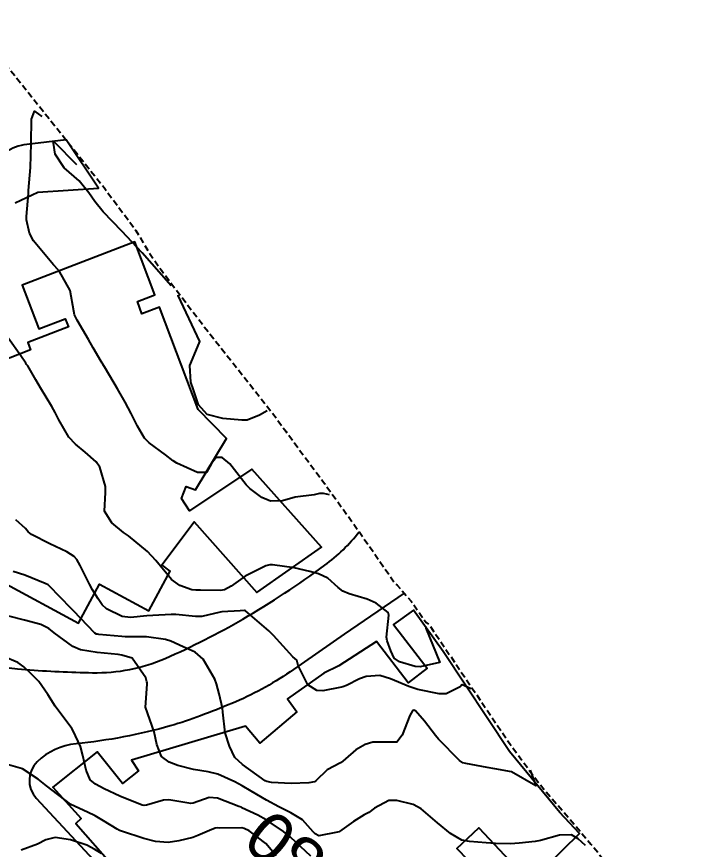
# Model space of a CAD drawing. Header units: metres. Extents: x 318500 to 325275, y 7408834 to 7428799.
# Drawn here: x 321253.7 to 321309.6, y 7409614.1 to 7409682.2 of the extents above; entities that cross this region are included whole.
import ezdxf
from ezdxf.enums import TextEntityAlignment as Align

# ---------------------------------------------------------------- set-up
doc = ezdxf.new("R2010")
doc.units = ezdxf.units.M
doc.header["$MEASUREMENT"] = 0
doc.linetypes.add('DASHED', pattern=[0.75, 0.5, -0.25])
for name, color, linetype in [('Cotas', 45, 'Continuous'), ('Curvas de Nivel 1m', 11, 'Continuous'), ('Curvas de Nivel 5m', 15, 'Continuous'), ('Edificações', 30, 'Continuous'), ('Vias Primárias', 230, 'Continuous')]:
    doc.layers.add(name, color=color, linetype=linetype)
doc.layers.add('Área', color=255, linetype='DASHED', plot=False)
doc.styles.add('ARIAL', font='arial.ttf')

msp = doc.modelspace()

# ---------------------------------------------------------------- linework, layer by layer
at = {"layer": 'Curvas de Nivel 1m', "flags": 128}
for points, elevation in [([(321266.39, 7409660.16), (321264.013, 7409662.863), (321262.346, 7409664.648), (321260.825, 7409666.211), (321260.137, 7409667.074), (321259.656, 7409667.778), (321258.854, 7409668.748), (321257.629, 7409669.809), (321256.887, 7409670.934), (321256.746, 7409671.822), (321256.739, 7409671.985), (321256.814, 7409671.953), (321258.64, 7409670.1)], 786), ([(321274.22, 7409649.96), (321273.604, 7409649.585), (321272.596, 7409649.177), (321272.165, 7409649.176), (321270.597, 7409649.31), (321269.325, 7409649.643), (321268.612, 7409650.449), (321268.211, 7409651.656), (321268.001, 7409652.298), (321267.907, 7409653.661), (321268.678, 7409655.485), (321268.714, 7409655.615), (321266.941, 7409659.369), (321266.94, 7409659.41)], 786), ([(321287.2, 7409632.29), (321287.199, 7409632.162), (321288.349, 7409629.381), (321288.34, 7409629.363), (321286.739, 7409629.001), (321286.334, 7409629.028), (321285.066, 7409629.429), (321284.626, 7409629.719), (321284.349, 7409630.333), (321284.045, 7409631.133), (321283.984, 7409631.446), (321284.19, 7409633.246), (321284.14, 7409633.444), (321283.157, 7409634.214), (321282.406, 7409634.535), (321280.927, 7409634.97), (321280.416, 7409635.199), (321280.043, 7409635.496), (321279.189, 7409636.27), (321278.431, 7409636.605), (321277.713, 7409636.811), (321276.436, 7409637.108), (321274.657, 7409637.348), (321274.438, 7409637.345), (321274.135, 7409637.272), (321272.428, 7409636.431), (321271.288, 7409635.617), (321270.734, 7409635.306), (321270.414, 7409635.255), (321268.768, 7409635.285), (321268.406, 7409635.278), (321268.064, 7409635.312), (321267.093, 7409635.67), (321266.417, 7409636.153), (321265.119, 7409637.7), (321264.451, 7409638.446), (321262.878, 7409639.726), (321262.473, 7409640.011), (321261.517, 7409640.781), (321260.933, 7409641.753), (321261.004, 7409643.262), (321261.006, 7409643.753), (321260.544, 7409645.331), (321260.248, 7409645.765), (321259.354, 7409646.57), (321258.564, 7409647.209), (321258.009, 7409647.796), (321257.19, 7409649.205), (321256.893, 7409649.807), (321256.607, 7409650.309), (321255.702, 7409651.824), (321255.305, 7409652.495), (321254.648, 7409653.617), (321254.557, 7409653.749), (321254.493, 7409653.842), (321254.073, 7409654.435), (321253.074, 7409655.864)], 784), ([(321290.91, 7409627.21), (321290.189, 7409627.548), (321290.147, 7409627.528), (321290.009, 7409627.365), (321288.882, 7409626.801), (321288.301, 7409626.809), (321286.552, 7409627.162), (321286.307, 7409627.229), (321285.808, 7409627.418), (321284.319, 7409628.033), (321283.459, 7409628.316), (321282.321, 7409628.233), (321281.772, 7409628.022), (321280.72, 7409627.486), (321280.427, 7409627.37), (321280.308, 7409627.34), (321278.773, 7409627.043), (321278.303, 7409627.081), (321277.555, 7409627.531), (321276.759, 7409629.118), (321276.648, 7409629.545), (321276.493, 7409629.699), (321276.343, 7409629.825), (321274.757, 7409631.566), (321274.366, 7409631.955), (321272.458, 7409633.599), (321272.39, 7409633.622), (321272.368, 7409633.623), (321272.029, 7409633.605), (321270.514, 7409633.502), (321270.388, 7409633.478), (321268.89, 7409633.137), (321268.382, 7409633.128), (321266.756, 7409633.302), (321266.384, 7409633.305), (321264.878, 7409633.207), (321264.382, 7409633.174), (321263.047, 7409633.057), (321262.381, 7409633.132), (321261.094, 7409633.749), (321260.726, 7409634.087), (321260.398, 7409634.561), (321259.951, 7409635.312), (321259.711, 7409635.77), (321258.925, 7409637.291), (321258.654, 7409637.787), (321258.444, 7409638.038), (321257.833, 7409638.412), (321256.459, 7409639.081), (321254.95, 7409639.833), (321254.68, 7409640.044), (321254.475, 7409640.326), (321253.673, 7409641.043)], 783), ([(321295.75, 7409620.57), (321296.2, 7409619.28), (321294.217, 7409620.433), (321292.859, 7409620.685), (321292.222, 7409620.78), (321290.485, 7409621.097), (321290.227, 7409621.176), (321289.963, 7409621.364), (321288.255, 7409623.088), (321288, 7409623.393), (321287.097, 7409624.576), (321286.37, 7409625.409), (321286.281, 7409625.449), (321286.234, 7409625.457), (321286.123, 7409625.412), (321285.899, 7409625.038), (321285.268, 7409623.425), (321284.837, 7409622.845), (321284.251, 7409622.856), (321282.864, 7409622.847), (321282.248, 7409622.661), (321281.498, 7409622.221), (321280.646, 7409621.486), (321280.422, 7409621.293), (321280.225, 7409621.175), (321279.141, 7409620.582), (321278.202, 7409619.686), (321278.112, 7409619.611), (321277.645, 7409619.528), (321276.199, 7409619.469), (321274.581, 7409619.566), (321274.201, 7409619.625), (321274.072, 7409619.702), (321272.221, 7409621.033), (321271.582, 7409621.61), (321271.141, 7409622.518), (321270.794, 7409623.622), (321270.594, 7409625.306), (321270.571, 7409625.626), (321270.298, 7409626.803), (321270.08, 7409627.632), (321269.94, 7409628.007), (321269, 7409629.643), (321268.338, 7409630.207), (321267.368, 7409630.641), (321266.351, 7409631.112), (321265.927, 7409631.26), (321264.356, 7409631.453), (321262.607, 7409631.476), (321262.356, 7409631.49), (321260.456, 7409631.661), (321260.359, 7409631.671), (321260.285, 7409631.687), (321260.142, 7409631.763), (321258.387, 7409633.583), (321258.196, 7409633.792), (321256.408, 7409635.642), (321256.309, 7409635.711), (321256.083, 7409635.815), (321254.42, 7409636.51), (321253.465, 7409636.813)], 782), ([(321300.27, 7409614.39), (321299.666, 7409614.957), (321299.134, 7409615.273), (321298.15, 7409615.25), (321296.595, 7409614.822), (321296.142, 7409614.738), (321294.852, 7409614.586), (321294.139, 7409614.546), (321292.902, 7409614.559), (321292.139, 7409614.61), (321290.773, 7409614.718), (321290.142, 7409614.835), (321289.238, 7409615.374), (321288.163, 7409616.267), (321286.837, 7409617.403), (321286.184, 7409617.762), (321284.831, 7409618.074), (321284.186, 7409618.074), (321283.009, 7409617.458), (321282.542, 7409617.097), (321282.171, 7409616.899), (321281.281, 7409616.362), (321280.151, 7409615.544), (321280.112, 7409615.53), (321279.991, 7409615.492), (321278.464, 7409615.196), (321278.148, 7409615.358), (321277.987, 7409615.522), (321277.123, 7409616.494), (321276.165, 7409617.073), (321275.178, 7409617.56), (321274.178, 7409618.12), (321272.918, 7409618.86), (321272.195, 7409619.278), (321271.578, 7409619.609), (321270.209, 7409620.239), (321269.415, 7409620.435), (321268.215, 7409620.618), (321266.937, 7409620.952), (321266.223, 7409621.209), (321265.583, 7409621.69), (321265.22, 7409622.675), (321264.978, 7409623.699), (321264.28, 7409625.71), (321264.409, 7409627.608), (321264.406, 7409627.709), (321264.392, 7409627.79), (321264.314, 7409628.105), (321263.18, 7409629.722), (321262.334, 7409629.975), (321262.056, 7409630.013), (321260.336, 7409630.187), (321258.976, 7409630.417), (321258.343, 7409630.685), (321256.808, 7409631.806), (321256.365, 7409632.147), (321255.726, 7409632.464), (321254.375, 7409632.842), (321253.091, 7409633.148)], 781), ([(321274.956, 7409613.562), (321274.135, 7409614.575), (321272.761, 7409615.591), (321272.353, 7409615.798), (321272.152, 7409615.841), (321270.359, 7409615.833), (321270.152, 7409615.837), (321269.973, 7409615.811), (321269.519, 7409615.636), (321268.571, 7409615.218), (321268.141, 7409615.061), (321267.019, 7409614.784), (321266.135, 7409614.652), (321265.11, 7409614.721), (321264.139, 7409614.979), (321262.305, 7409615.571), (321262.149, 7409615.633), (321261.972, 7409615.733), (321260.839, 7409616.432), (321260.161, 7409616.819), (321259.531, 7409617.137), (321258.17, 7409617.769), (321258.139, 7409617.79), (321256.192, 7409619.292), (321255.493, 7409619.821), (321254.213, 7409620.675), (321253.063, 7409621.011)], 779), ([(321260.691, 7409613.751), (321260.125, 7409614.09), (321259.477, 7409614.423), (321258.136, 7409614.876), (321256.886, 7409615.056), (321256.136, 7409614.866), (321255.444, 7409614.507), (321254.123, 7409614.012)], 778)]:
    msp.add_lwpolyline(points, dxfattribs=dict(at, elevation=elevation))
at = {"layer": 'Curvas de Nivel 5m', "flags": 128}
for points, elevation in [([(321279.33, 7409643.09), (321278.833, 7409643.199), (321278.517, 7409643.188), (321278.076, 7409643.087), (321276.513, 7409642.875), (321275.481, 7409642.589), (321274.51, 7409642.555), (321273.805, 7409642.872), (321272.805, 7409643.596), (321272.525, 7409643.901), (321271.191, 7409645.62), (321270.558, 7409646.136), (321270.069, 7409646.124), (321269.68, 7409645.639), (321269.266, 7409644.916), (321268.539, 7409644.913), (321266.855, 7409645.675), (321266.553, 7409645.866), (321265.904, 7409646.346), (321264.574, 7409647.338), (321264.187, 7409647.714), (321263.624, 7409648.685), (321263.116, 7409649.725), (321262.614, 7409650.664), (321261.994, 7409651.74), (321260.996, 7409653.413), (321260.789, 7409653.758), (321260.74, 7409653.838), (321260.662, 7409653.972), (321260.007, 7409655.104), (321259.619, 7409655.776), (321258.704, 7409657.362), (321258.486, 7409657.792), (321258.41, 7409658.098), (321258.128, 7409659.796), (321257.234, 7409661.327), (321256.835, 7409661.809), (321256.761, 7409661.897), (321255.126, 7409663.835), (321254.8, 7409664.483), (321254.543, 7409665.571), (321254.536, 7409665.844), (321254.701, 7409667.705), (321254.712, 7409667.842), (321254.718, 7409667.966), (321254.87, 7409669.84), (321254.939, 7409671.8), (321254.939, 7409671.84), (321254.963, 7409673.796), (321255.191, 7409674.457), (321255.8, 7409674.01)], 785), ([(321277.791, 7409613.525), (321276.143, 7409615.081), (321275.57, 7409615.556), (321274.159, 7409616.509), (321273.464, 7409616.882), (321272.169, 7409617.493), (321272.095, 7409617.527), (321271.904, 7409617.604), (321270.18, 7409618.28), (321269.498, 7409618.319), (321268.173, 7409617.864), (321267.982, 7409617.843), (321266.177, 7409618.126), (321265.759, 7409618.104), (321264.36, 7409617.707), (321264.17, 7409617.683), (321264.019, 7409617.712), (321262.181, 7409618.433), (321260.896, 7409619.043), (321260.195, 7409619.421), (321259.757, 7409619.767), (321259.416, 7409620.568), (321259.162, 7409621.776), (321258.964, 7409622.506), (321258.371, 7409623.788), (321258.253, 7409623.975), (321256.879, 7409625.804), (321256.294, 7409626.748), (321255.546, 7409627.821), (321254.929, 7409628.444), (321254.322, 7409629.02), (321253.846, 7409629.368), (321252.656, 7409629.865)], 780)]:
    msp.add_lwpolyline(points, dxfattribs=dict(at, elevation=elevation))
at = {"layer": 'Edificações'}
msp.add_lwpolyline([(321253.619, 7409666.942), (321255.482, 7409667.84), (321260.447, 7409668.168), (321257.786, 7409672.103), (321254.569, 7409671.727, 0.12326), (321252.827, 7409671.068)], format="xyb", dxfattribs=at)
for points in [[(321252.544, 7409635.961), (321258.789, 7409632.589), (321260.509, 7409635.776), (321264.561, 7409633.588), (321266.309, 7409636.825), (321265.606, 7409637.36), (321268.272, 7409640.862), (321273.397, 7409635.091), (321278.685, 7409638.795), (321272.968, 7409645.173), (321267.89, 7409641.783), (321267.232, 7409642.769), (321267.596, 7409643.758), (321268.363, 7409643.476), (321270.902, 7409647.68), (321268.601, 7409650.061), (321265.425, 7409658.427), (321263.994, 7409657.884), (321263.615, 7409658.881), (321265.047, 7409659.425), (321263.401, 7409663.763), (321254.189, 7409660.213), (321255.562, 7409656.648), (321257.72, 7409657.48), (321257.975, 7409656.818), (321254.646, 7409655.535), (321254.881, 7409654.925), (321251.534, 7409653.635)], [(321292.523, 7409611.287), (321289.733, 7409614.146), (321291.543, 7409615.846), (321295.722, 7409611.397), (321299.778, 7409615.382), (321298.162, 7409617.095), (321294.051, 7409622.101), (321288.619, 7409630.274), (321286.213, 7409633.652), (321284.574, 7409632.485), (321287.315, 7409628.897), (321285.765, 7409627.713), (321283.185, 7409631.092), (321280.081, 7409629.086), (321278.862, 7409628.489), (321275.901, 7409626.41), (321276.661, 7409625.328), (321273.643, 7409622.78), (321272.47, 7409624.169), (321263.134, 7409621.381), (321263.707, 7409620.498), (321262.409, 7409619.467), (321260.34, 7409622.073), (321256.691, 7409619.175), (321259.019, 7409616.6), (321258.569, 7409616.193), (321264.539, 7409609.446)]]:
    msp.add_lwpolyline(points, dxfattribs=at)
at = {"layer": 'Vias Primárias'}
for points in [[(321168.679, 7409671.508), (321175.808, 7409668.607), (321197.209, 7409660.283), (321210.477, 7409655.064, -0.028847), (321213.263, 7409653.778, -0.009237), (321217.176, 7409651.597, -0.061377), (321226.081, 7409644.832, 0.024984), (321230.023, 7409641.359), (321235.714, 7409636.975, 0.036179), (321240.301, 7409633.943, 0.003927), (321244.218, 7409631.783, 0.10648), (321254.479, 7409628.789, 0.012544), (321259.958, 7409628.533, 0.108708), (321265.888, 7409629.705, 0.028353), (321272.249, 7409632.922, 0.02798), (321278.949, 7409637.32, 0.068348), (321281.755, 7409640.059, 6.601868)], [(321285.445, 7409635.036), (321280.529, 7409631.675), (321276.102, 7409628.609, -0.053979), (321271.352, 7409626.026, -0.005963), (321268.793, 7409625.01, -0.022729), (321266.309, 7409624.184, -0.0438), (321258.599, 7409622.719, 0.169479), (321255.422, 7409621.239, 0.40485), (321255.335, 7409618.285), (321260.748, 7409612.473), (321266.187, 7409606.295), (321271.237, 7409601.287), (321275.686, 7409596.985), (321281.193, 7409592.04, 0.082708), (321286.751, 7409588.504, 0.071828), (321299.195, 7409585.219, 0.05763), (321318.058, 7409585.226, 0.013979), (321322.191, 7409585.824, 3.881566)]]:
    msp.add_lwpolyline(points, format="xyb", dxfattribs=at)
at = {"layer": 'Área', "flags": 128}
msp.add_lwpolyline([(321000, 7409940.627), (321000, 7409940.627), (321007.456, 7409936.276), (321012.441, 7409933.633), (321016.228, 7409930.955), (321016.57, 7409930.695), (321021.633, 7409927.784), (321024.595, 7409926.546), (321027.874, 7409924.416), (321028.82, 7409923.718), (321029.392, 7409923.279), (321034.546, 7409918.847), (321039.276, 7409914.675), (321041.605, 7409912.523), (321049.828, 7409905.622), (321055.76, 7409899.577), (321058.829, 7409896.602), (321065.221, 7409891.755), (321069.238, 7409888.84), (321072.947, 7409885.609), (321075.284, 7409883.539), (321079.409, 7409879.985), (321080.368, 7409879.118), (321091.663, 7409869.263), (321094.211, 7409867.208), (321095.04, 7409866.379), (321103.538, 7409858.916), (321106.913, 7409856.281), (321108.559, 7409854.735), (321115.488, 7409848.271), (321125.211, 7409840.087), (321133.848, 7409830.606), (321138.06, 7409825.477), (321138.966, 7409824.164), (321144.448, 7409818.324), (321147.727, 7409813.836), (321151.435, 7409809.507), (321155.715, 7409804.619), (321159.718, 7409799.502), (321164.751, 7409793.588), (321170.165, 7409786.666), (321177.67, 7409777.951), (321179.566, 7409775.27), (321180.799, 7409773.925), (321188.755, 7409764.155), (321190.508, 7409761.726), (321190.804, 7409761.413), (321191.394, 7409760.835), (321194.629, 7409757.026), (321194.911, 7409756.716), (321197.524, 7409753.212), (321199.284, 7409750.948), (321201.169, 7409748.049), (321203.431, 7409744.856), (321207.14, 7409740.085), (321212.462, 7409733.343), (321214.157, 7409730.71), (321217.485, 7409726.345), (321218.266, 7409725.211), (321218.497, 7409724.69), (321220.396, 7409722.217), (321220.744, 7409721.848), (321223.066, 7409718.98), (321225.164, 7409715.793), (321229.499, 7409710.452), (321231.237, 7409707.657), (321231.652, 7409707.119), (321233.416, 7409704.967), (321233.839, 7409704.532), (321236.203, 7409701.272), (321237.075, 7409700.219), (321237.858, 7409699.045), (321241.444, 7409694.352), (321244.903, 7409689.518), (321246.009, 7409688.3), (321249.333, 7409683.481), (321250.773, 7409680.877), (321259.17, 7409670.37), (321260.888, 7409668.2), (321263.498, 7409664.699), (321264.543, 7409662.93), (321265.578, 7409661.44), (321268.986, 7409656.955), (321274.959, 7409649.383), (321275.75, 7409648.279), (321278.947, 7409643.974), (321281.264, 7409640.762), (321284.675, 7409635.874), (321284.877, 7409635.687), (321286.012, 7409634.384), (321287.232, 7409632.639), (321287.485, 7409632.452), (321294.1, 7409622.695), (321296.39, 7409619.592), (321300.716, 7409614.52), (321302.318, 7409612.559), (321303.431, 7409610.952), (321307.183, 7409605.933), (321308.8, 7409603.611), (321315.244, 7409595.226), (321315.86, 7409594.476), (321316.209, 7409593.826), (321319.037, 7409589.911), (321325.345, 7409581.736), (321325.81, 7409580.828), (321329.863, 7409575.38), (321332.363, 7409572.28), (321334.985, 7409567.948), (321335.719, 7409566.927), (321336.211, 7409566.318), (321341.038, 7409560.093), (321345.358, 7409553.397), (321349.039, 7409548.749), (321349.927, 7409547.381), (321358.871, 7409534.712), (321363.453, 7409528.21), (321365.069, 7409525.863), (321366.993, 7409522.977), (321369.424, 7409519.609), (321371.612, 7409516.072), (321371.928, 7409515.591), (321374.344, 7409512.624), (321377.978, 7409507.054), (321379.55, 7409505.152), (321379.891, 7409504.668), (321381.11, 7409503.241), (321382.207, 7409501.562), (321387.823, 7409493.666), (321391.835, 7409487.779), (321393.115, 7409485.801), (321394.652, 7409483.729), (321395.878, 7409482.257), (321398.155, 7409478.981), (321398.613, 7409478.227), (321400.046, 7409476.274), (321400.962, 7409474.929), (321402.166, 7409473.123), (321403.13, 7409471.561), (321405.836, 7409467.809), (321409.546, 7409461.984), (321412.024, 7409457.925), (321414.342, 7409453.87), (321415.201, 7409451.514), (321419.09, 7409444.486), (321420.559, 7409441.827), (321420.769, 7409441.541), (321423.293, 7409436.567), (321425.414, 7409432.422), (321425.605, 7409431.84), (321426.83, 7409429.343), (321427.431, 7409427.925), (321430.154, 7409423.439), (321430.687, 7409422.263), (321430.876, 7409421.899), (321431.553, 7409420.632), (321431.655, 7409420.415), (321432.473, 7409418.788), (321432.877, 7409418.007), (321433.6, 7409416.733), (321434.205, 7409415.391), (321435.972, 7409412.145), (321437.058, 7409409.806), (321437.966, 7409408.261), (321438.171, 7409407.696), (321439.142, 7409405.883), (321439.292, 7409405.566), (321439.388, 7409405.402), (321442.699, 7409399.116), (321443.964, 7409395.846), (321446.054, 7409391.637), (321447.266, 7409389.052), (321451.937, 7409381.132), (321452.399, 7409379.918), (321453.932, 7409376.705), (321457.751, 7409369.876), (321457.975, 7409369.071), (321460.995, 7409363.59), (321461.646, 7409362.509), (321463.378, 7409357.893), (321465.46, 7409352.509), (321466.709, 7409348.26), (321466.991, 7409346.661), (321467.358, 7409345.233), (321468.24, 7409341.35), (321468.905, 7409339.146), (321469.748, 7409335.582), (321470.122, 7409334.567), (321472.15, 7409326.841), (321472.382, 7409325.152), (321473.955, 7409319.793), (321475.664, 7409313.663), (321476.193, 7409310.722), (321477.357, 7409306.104), (321477.537, 7409305.763), (321477.871, 7409304.622), (321478.726, 7409301.461), (321479.181, 7409299.557), (321480.183, 7409295.289), (321480.501, 7409294.252), (321481.162, 7409291.236), (321481.481, 7409290.134), (321483.359, 7409282.795), (321483.818, 7409281.324), (321484.516, 7409278.472), (321485.571, 7409274.885), (321486.118, 7409273.197), (321486.283, 7409272.079), (321487.235, 7409268.611), (321488.177, 7409263.928), (321488.24, 7409263.746), (321489.377, 7409260.034), (321489.689, 7409259.184), (321490.991, 7409253.798), (321491.3, 7409252.488), (321492.102, 7409249.925), (321493.863, 7409242.898), (321494.578, 7409240.41), (321494.847, 7409238.005), (321496.269, 7409232.118), (321496.909, 7409226.22), (321497.582, 7409222.684), (321498.534, 7409218.917), (321498.934, 7409214.593), (321499.745, 7409210.465), (321500.72, 7409206.217), (321501.144, 7409203.517), (321501.893, 7409198.496), (321502.009, 7409197.578), (321502.429, 7409195.895), (321503.427, 7409189.93), (321503.531, 7409188.48), (321504.281, 7409184.875), (321505.023, 7409179.75), (321505.598, 7409176.244), (321505.831, 7409175.209), (321506.954, 7409169.689), (321507.759, 7409164.87), (321508.635, 7409157.901), (321508.256, 7409151.776), (321508.424, 7409148.352), (321508.249, 7409147.257), (321508.185, 7409146.237), (321508.147, 7409145.238), (321507.956, 7409140.459), (321507.904, 7409139.297), (321507.929, 7409138.764), (321507.94, 7409136.91), (321507.809, 7409130.763), (321507.691, 7409127.04), (321507.711, 7409125.791), (321507.558, 7409120.93), (321507.479, 7409118.923), (321507.45, 7409116.869), (321507.449, 7409116.076), (321507.401, 7409114.763), (321507.411, 7409114.429), (321507.311, 7409112.819), (321507.213, 7409111.491), (321506.978, 7409110.212), (321506.841, 7409106.3), (321506.9, 7409103.3), (321506.91, 7409098.631), (321506.805, 7409095.544), (321506.457, 7409090.793), (321506.371, 7409085.948)], dxfattribs=at)

# ---------------------------------------------------------------- texts
at = {"layer": 'Cotas', "style": 'ARIAL'}
msp.add_text('780', height=4, rotation=141.35651, dxfattribs=at).set_placement((321276.938, 7409613.122, 780), align=Align.MIDDLE_CENTER)

doc.saveas('drawing.dxf')
